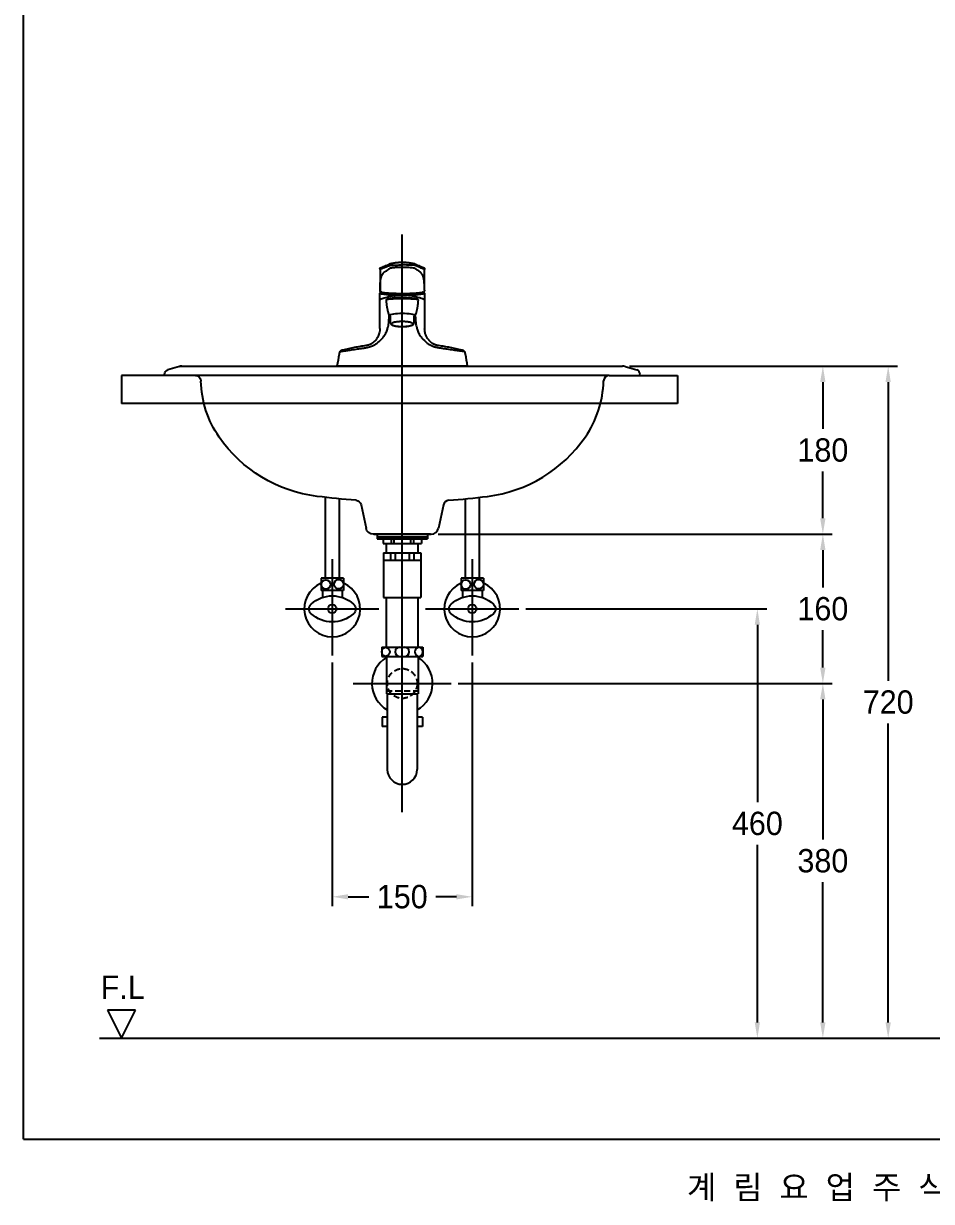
# Model space of a CAD drawing. Header units: millimetres. Extents: x 0 to 3800, y -67 to 2530.
# Drawn here: x 0 to 973, y -67 to 1195 of the extents above; entities that cross this region are included whole.
import ezdxf
from ezdxf.enums import TextEntityAlignment as Align
from ezdxf.lldxf.tags import DXFTag

# ---------------------------------------------------------------- set-up
doc = ezdxf.new("R2010")
doc.units = ezdxf.units.MM
doc.linetypes.add('DASHED2', pattern=[9.525, 6.35, -3.175])
for name, color, linetype in [('TEXT', 7, 'Continuous'), ('내부선 및 부속', 4, 'Continuous'), ('도각라인', 255, 'Continuous'), ('외형선', 3, 'Continuous'), ('점선', 6, 'DASHED2'), ('중심선', 1, 'DASHED'), ('치수선', 7, 'Continuous')]:
    doc.layers.add(name, color=color, linetype=linetype)
doc.styles.add('____', font='')
doc.styles.add('타이틀', font='H2GTRM.TTF', dxfattribs={"height": 25})
doc.styles.get('____').set_extended_font_data('굴림')
tags = doc.linetypes.add('DASHDOT', pattern=[70, 31, -13, 13, -13]).pattern_tags.tags
tags[10:11] = [DXFTag(74, 4), DXFTag(75, 0), DXFTag(340, '0'), DXFTag(46, 0.0), DXFTag(50, 0.0), DXFTag(44, 0.0), DXFTag(45, 0.0)]
tags[8:9] = [DXFTag(74, 4), DXFTag(75, 0), DXFTag(340, '0'), DXFTag(46, 0.0), DXFTag(50, 0.0), DXFTag(44, 0.0), DXFTag(45, 0.0)]
tags[6:7] = [DXFTag(74, 4), DXFTag(75, 0), DXFTag(340, '0'), DXFTag(46, 0.0), DXFTag(50, 0.0), DXFTag(44, 0.0), DXFTag(45, 0.0)]
tags[4:5] = [DXFTag(74, 4), DXFTag(75, 0), DXFTag(340, '0'), DXFTag(46, 0.0), DXFTag(50, 0.0), DXFTag(44, 0.0), DXFTag(45, 0.0)]
tags = doc.linetypes.add('DASHED', pattern=[25.72, 12.86, -12.86]).pattern_tags.tags
tags[6:7] = [DXFTag(74, 4), DXFTag(75, 0), DXFTag(340, '0'), DXFTag(46, 0.0), DXFTag(50, 0.0), DXFTag(44, 0.0), DXFTag(45, 0.0)]
tags[4:5] = [DXFTag(74, 4), DXFTag(75, 0), DXFTag(340, '0'), DXFTag(46, 0.0), DXFTag(50, 0.0), DXFTag(44, 0.0), DXFTag(45, 0.0)]
doc.dimstyles.new('MSADIM', dxfattribs={"dimtxt": 33, "dimasz": 17, "dimexe": 10, "dimexo": 7.5, "dimgap": 10, "dimtad": 0, "dimtih": 1, "dimtoh": 1, "dimdec": 0, "dimzin": 1, "dimdsep": 46, "dimtxsty": '____', "dimcen": 11.25, "dimadec": 0, "dimazin": 0, "dimtfac": 1, "dimtdec": 0, "dimtix": 1, "dimtmove": 0, "dimatfit": 3, "dimfxl": 1, "dimtolj": 1, "dimtzin": 1, "dimarcsym": 0})

# ---------------------------------------------------------------- blocks, each defined once
blk = doc.blocks.new('*D11')
at = {"layer": '치수선', "color": 0, "linetype": 'Continuous', "lineweight": -2, "transparency": 16777216}
for p, q in [((330.8, 510.5), (330.8, 249.5)), ((480.8, 510.5), (480.8, 249.5)), ((347.8, 259.5), (369.9, 259.5)), ((463.8, 259.5), (441.7, 259.5))]:
    blk.add_line(p, q, dxfattribs=at)
at = {"layer": '치수선', "color": 0, "linetype": 'Continuous', "transparency": 16777216}
for points in [[(347.8, 262.3), (347.8, 256.7), (330.8, 259.5)], [(463.8, 262.3), (463.8, 256.7), (480.8, 259.5)]]:
    blk.add_solid(points, dxfattribs=at)
at = {"layer": '치수선', "color": 0, "linetype": 'Continuous', "transparency": 16777216, "insert": (405.8, 259.5), "char_height": 25, "attachment_point": 5, "style": '____'}
blk.add_mtext('\\A1;150', dxfattribs=at)
blk = doc.blocks.new('*D12')
at = {"layer": '치수선', "color": 0, "linetype": 'Continuous', "lineweight": -2, "transparency": 16777216}
for p, q in [((649.4, 828), (866.5, 828)), ((856.5, 811), (856.5, 760.8)), ((856.5, 665), (856.5, 715.1)), ((444.3, 648), (866.5, 648))]:
    blk.add_line(p, q, dxfattribs=at)
at = {"layer": '치수선', "color": 0, "linetype": 'Continuous', "transparency": 16777216}
for points in [[(853.6, 811), (859.3, 811), (856.5, 828)], [(853.6, 665), (859.3, 665), (856.5, 648)]]:
    blk.add_solid(points, dxfattribs=at)
at = {"layer": '치수선', "color": 0, "linetype": 'Continuous', "transparency": 16777216, "insert": (856.5, 738), "char_height": 25, "attachment_point": 5, "style": '____'}
blk.add_mtext('\\A1;180', dxfattribs=at)
blk = doc.blocks.new('*D13')
at = {"layer": '치수선', "color": 0, "linetype": 'Continuous', "lineweight": -2, "transparency": 16777216}
for p, q in [((444.3, 648), (866.5, 648)), ((856.5, 631), (856.5, 590.8)), ((856.5, 505), (856.5, 545.1)), ((465.8, 488), (866.5, 488))]:
    blk.add_line(p, q, dxfattribs=at)
at = {"layer": '치수선', "color": 0, "linetype": 'Continuous', "transparency": 16777216}
for points in [[(853.6, 631), (859.3, 631), (856.5, 648)], [(853.6, 505), (859.3, 505), (856.5, 488)]]:
    blk.add_solid(points, dxfattribs=at)
at = {"layer": '치수선', "color": 0, "linetype": 'Continuous', "transparency": 16777216, "insert": (856.5, 568), "char_height": 25, "attachment_point": 5, "style": '____'}
blk.add_mtext('\\A1;160', dxfattribs=at)
blk = doc.blocks.new('*D14')
at = {"layer": '치수선', "color": 0, "linetype": 'Continuous', "lineweight": -2, "transparency": 16777216}
for p, q in [((465.8, 488), (866.5, 488)), ((856.5, 471), (856.5, 320.8)), ((856.5, 125), (856.5, 275.2)), ((839.8, 108), (866.5, 108))]:
    blk.add_line(p, q, dxfattribs=at)
at = {"layer": '치수선', "color": 0, "linetype": 'Continuous', "transparency": 16777216}
for points in [[(853.6, 471), (859.3, 471), (856.5, 488)], [(853.6, 125), (859.3, 125), (856.5, 108)]]:
    blk.add_solid(points, dxfattribs=at)
at = {"layer": '치수선', "color": 0, "linetype": 'Continuous', "transparency": 16777216, "insert": (856.5, 298), "char_height": 25, "attachment_point": 5, "style": '____'}
blk.add_mtext('\\A1;380', dxfattribs=at)
blk = doc.blocks.new('*D15')
at = {"layer": '치수선', "color": 0, "linetype": 'Continuous', "lineweight": -2, "transparency": 16777216}
for p, q in [((538.3, 568), (796.3, 568)), ((786.3, 551), (786.3, 360.8)), ((786.3, 125), (786.3, 315.1)), ((746.7, 108), (796.3, 108))]:
    blk.add_line(p, q, dxfattribs=at)
at = {"layer": '치수선', "color": 0, "linetype": 'Continuous', "transparency": 16777216}
for points in [[(783.5, 551), (789.1, 551), (786.3, 568)], [(783.5, 125), (789.1, 125), (786.3, 108)]]:
    blk.add_solid(points, dxfattribs=at)
at = {"layer": '치수선', "color": 0, "linetype": 'Continuous', "transparency": 16777216, "insert": (786.3, 338), "char_height": 25, "attachment_point": 5, "style": '____'}
blk.add_mtext('\\A1;460', dxfattribs=at)
blk = doc.blocks.new('*D18')
at = {"layer": '치수선', "color": 0, "linetype": 'Continuous', "lineweight": -2, "transparency": 16777216}
for p, q in [((649.4, 828), (936.5, 828)), ((926.5, 811), (926.5, 490.8)), ((926.5, 125), (926.5, 445.1)), ((934, 108), (936.5, 108))]:
    blk.add_line(p, q, dxfattribs=at)
at = {"layer": '치수선', "color": 0, "linetype": 'Continuous', "transparency": 16777216}
for points in [[(923.6, 811), (929.3, 811), (926.5, 828)], [(923.6, 125), (929.3, 125), (926.5, 108)]]:
    blk.add_solid(points, dxfattribs=at)
at = {"layer": '치수선', "color": 0, "linetype": 'Continuous', "transparency": 16777216, "insert": (926.5, 468), "char_height": 25, "attachment_point": 5, "style": '____'}
blk.add_mtext('\\A1;720', dxfattribs=at)

msp = doc.modelspace()

# ---------------------------------------------------------------- linework, layer by layer
at = {"layer": '내부선 및 부속', "linetype": 'Continuous'}
for p, q in [((393.3, 874.1), (393.3, 881.4)), ((418.3, 881.4), (418.3, 874.1)), ((405.8, 870.4), (405.8, 870.5)), ((335.8, 828), (475.8, 828)), ((151.5, 818), (105, 818)), ((105, 818), (105, 788)), ((627.5, 818), (152, 818)), ((627.5, 818), (659.6, 818)), ((659.5, 818), (700.8, 818)), ((700.8, 818), (700.8, 788)), ((700.8, 788), (105, 788)), ((323.3, 687.5), (323.3, 600.7)), ((338.3, 685.9), (338.3, 600.7)), ((473.3, 685.9), (473.3, 600.7)), ((488.3, 687.5), (488.3, 600.7)), ((378.8, 648), (378.8, 643)), ((378.8, 645), (432.8, 645)), ((432.8, 648), (432.8, 643)), ((378.8, 643), (432.8, 643)), ((385.3, 643), (385.3, 638)), ((385.3, 638), (426.3, 638)), ((388.8, 628), (388.8, 638)), ((393.8, 643), (393.8, 638)), ((396.8, 643), (396.8, 638)), ((414.8, 643), (414.8, 638)), ((417.8, 643), (417.8, 638)), ((422.8, 628), (422.8, 638)), ((426.3, 643), (426.3, 638)), ((385.8, 628), (385.8, 580)), ((385.8, 628), (425.8, 628)), ((385.8, 620), (425.8, 620)), ((393.3, 628), (393.3, 620)), ((398.3, 628), (398.3, 620)), ((413.3, 628), (413.3, 620)), ((418.3, 628), (418.3, 620)), ((425.8, 628), (425.8, 583.2)), ((318.8, 600.7), (318.8, 587.7)), ((342.8, 600.7), (318.8, 600.7)), ((342.8, 600.7), (342.8, 587.7)), ((468.8, 600.7), (468.8, 587.7)), ((492.8, 600.7), (468.8, 600.7)), ((492.8, 600.7), (492.8, 587.7)), ((342.8, 587.7), (318.8, 587.7)), ((320.3, 587.7), (320.3, 580.3)), ((341.3, 587.7), (341.3, 580.3)), ((425.8, 583.2), (425.8, 580)), ((492.8, 587.7), (468.8, 587.7)), ((470.3, 587.7), (470.3, 580.3)), ((491.3, 587.7), (491.3, 580.3)), ((385.8, 580), (425.8, 580)), ((388.8, 527), (388.8, 580)), ((422.8, 527), (422.8, 580)), ((383.8, 527), (427.8, 527)), ((383.8, 527), (383.8, 517)), ((427.8, 527), (427.8, 517)), ((383.8, 517), (427.8, 517)), ((388.8, 517), (388.8, 477)), ((422.8, 517), (422.8, 477)), ((388.8, 477), (422.8, 477)), ((389.8, 477), (389.8, 396)), ((421.8, 477), (421.8, 396)), ((384.1, 452), (384.1, 442)), ((389.8, 452), (384.1, 452)), ((389.8, 442), (384.1, 442)), ((427.6, 452), (421.8, 452)), ((427.6, 442), (421.8, 442)), ((427.6, 452), (427.6, 442))]:
    msp.add_line(p, q, dxfattribs=at)
msp.add_lwpolyline([(429.6, 909.3), (429.6, 908.6)], dxfattribs=at)
at = {"layer": '내부선 및 부속', "linetype": 'Continuous', "flags": 128}
for points in [[(308.1, 573.1, -0.388889), (353.5, 573.1)], [(458.1, 573.1, -0.388889), (503.5, 573.1)], [(308.1, 562.8, -0.44), (308.1, 573.1)], [(353.5, 573.1, -0.44), (353.5, 562.8)], [(458.1, 562.8, -0.44), (458.1, 573.1)], [(503.5, 573.1, -0.44), (503.5, 562.8)], [(353.5, 562.8, -0.388889), (308.1, 562.8)], [(503.5, 562.8, -0.388889), (458.1, 562.8)], [(388.1, 517, -0.859727), (388.1, 526.9)], [(388.1, 526.9, -0.859727), (388.1, 517)]]:
    msp.add_lwpolyline(points, format="xyb", dxfattribs=at)
at = {"layer": '내부선 및 부속', "linetype": 'Continuous'}
for centre, radius in [((323.9, 594.1), 5), ((337.8, 594.4), 5), ((473.9, 594.1), 5), ((487.8, 594.4), 5), ((330.8, 568), 4.5), ((480.8, 568), 4.5)]:
    msp.add_circle(centre, radius, dxfattribs=at)
for centre, radius, start, end in [((330.8, 568), 30, 113.5782, 66.4218), ((480.8, 568), 30, 113.5782, 66.4218), ((403.3, 522), 5, 90, 270), ((408.3, 522), 5, 270, 90), ((424.3, 522), 5, 98.6269, 261.3731), ((422.8, 522), 5, 278.6269, 81.3731), ((405.8, 488), 32.5, 121.5389, 240.5076), ((405.8, 488), 32.5, 299.4924, 58.4611), ((405.8, 396), 16, 180, 0)]:
    msp.add_arc(centre, radius, start, end, dxfattribs=at)
for points, knots in [([(382.4, 933.2), (382.5, 933.3), (382.7, 933.3), (383.1, 933.5), (383.7, 933.8), (385.1, 934.4), (387.1, 935.3), (389, 936.1), (390.3, 936.6), (390.8, 936.8), (391.1, 937), (391.4, 937.1), (391.7, 937.2)], [0, 0, 0, 0, 0.03125, 0.0625, 0.125, 0.25, 0.499999, 0.785712, 0.871426, 0.908163, 0.935718, 1, 1, 1, 1]), ([(386.7, 933.7), (387.9, 934.2), (389.2, 934.8), (390.6, 935.4), (390.8, 935.4), (391.1, 935.6), (391.2, 935.6), (391.9, 935.8), (392.8, 936), (395.5, 936.2), (397.3, 936.3), (401.3, 936.4), (403.6, 936.4), (405.8, 936.4)], [-1, -1, -1, -1, -0.5, -0.5, -0.4375, -0.4375, -0.375, -0.375, -0.25, -0.25, -0.125, -0.125, 0, 0, 0, 0]), ([(419.7, 937.3), (419.1, 937.5), (418, 937.7), (416.5, 938), (415.3, 938.3), (414.4, 938.4), (413.5, 938.5), (412.5, 938.7), (411.2, 938.8), (409.8, 938.9), (408.6, 939), (407.3, 939.1), (405.9, 939.1), (404.6, 939.1), (403.3, 939), (402.1, 938.9), (400.8, 938.8), (399.7, 938.7), (398.9, 938.6), (398.4, 938.6), (398, 938.5), (397.3, 938.4), (396.4, 938.3), (395.2, 938), (393.7, 937.7), (392.6, 937.5), (392, 937.3)], [0, 0, 0, 0, 0.066969, 0.121871, 0.16499, 0.196582, 0.219139, 0.260145, 0.308711, 0.357213, 0.402569, 0.447203, 0.495933, 0.54957, 0.586954, 0.629763, 0.680686, 0.729469, 0.748927, 0.763964, 0.777617, 0.800588, 0.834065, 0.87828, 0.933485, 1, 1, 1, 1]), ([(424.9, 933.7), (423.7, 934.2), (422.4, 934.8), (421, 935.4), (420.9, 935.4), (420.6, 935.6), (420.4, 935.6), (419.8, 935.8), (418.8, 936), (416.1, 936.2), (414.3, 936.3), (410.3, 936.4), (408.1, 936.4), (405.8, 936.4)], [0, 0, 0, 0, 0.499999, 0.499999, 0.562499, 0.562499, 0.624999, 0.624999, 0.75, 0.75, 0.875, 0.875, 1, 1, 1, 1]), ([(420, 937.2), (421.5, 936.5), (423.7, 935.6), (426.2, 934.5), (427.5, 934), (428.4, 933.6), (429, 933.3), (429.2, 933.2)], [0, 0, 0, 0, 0.499999, 0.699999, 0.819999, 0.910001, 1, 1, 1, 1]), ([(381.8, 931.4), (381.8, 931.5), (381.8, 931.6), (382, 931.6), (382, 931.6)], [0, 0, 0, 0, 0.732414, 1, 1, 1, 1]), ([(386.7, 933.7), (386.7, 933.7), (386.7, 933.7), (386.7, 933.7), (386.6, 933.6), (386.5, 933.6), (386.4, 933.5), (386.2, 933.5), (386.1, 933.4), (386, 933.4), (385.9, 933.3), (385.8, 933.3), (385.7, 933.2), (385.6, 933.2), (385.4, 933.1), (385.3, 933.1), (385.2, 933), (385.1, 933), (385, 932.9), (384.9, 932.9), (384.8, 932.8), (384.6, 932.8), (384.5, 932.7), (384.4, 932.7), (384.3, 932.6), (384.2, 932.6), (384.1, 932.5), (383.9, 932.5), (383.8, 932.4), (383.7, 932.4), (383.6, 932.3), (383.5, 932.3), (383.4, 932.2), (383.3, 932.2), (383.1, 932.1), (383, 932.1), (382.9, 932), (382.8, 932), (382.7, 931.9), (382.6, 931.9), (382.5, 931.8), (382.3, 931.8), (382.2, 931.7), (382.1, 931.7), (382, 931.7), (382, 931.6)], [0, 0, 0, 0, 0.000018, 0.000018, 0.024408, 0.048798, 0.073188, 0.097578, 0.121968, 0.146358, 0.170748, 0.195138, 0.219528, 0.243918, 0.268308, 0.292699, 0.317089, 0.341479, 0.365869, 0.390259, 0.414649, 0.439039, 0.463429, 0.487819, 0.512209, 0.536599, 0.560989, 0.585379, 0.60977, 0.63416, 0.65855, 0.68294, 0.70733, 0.73172, 0.75611, 0.7805, 0.80489, 0.82928, 0.85367, 0.87806, 0.90245, 0.926841, 0.951231, 0.975621, 1, 1, 1, 1]), ([(382.6, 920.5), (382.7, 920.9), (382.9, 922.3), (383.5, 924.5), (384.7, 926.9), (386.4, 928.7), (387.4, 929.4), (388, 929.7)], [0, 0, 0, 0, 0.047127, 0.170612, 0.370369, 0.646651, 1, 1, 1, 1]), ([(388, 929.7), (388.5, 930.1), (389.5, 930.7), (390.8, 931.7), (391.8, 932.3), (392.2, 932.6)], [-1, -1, -1, -1, -0.656742, -0.313471, 0, 0, 0, 0]), ([(405.8, 933.8), (405, 933.8), (404.1, 933.8), (402.5, 933.8), (401.7, 933.7), (400.1, 933.7), (399.3, 933.6), (397.9, 933.5), (397.2, 933.5), (396, 933.4), (395.4, 933.3), (394.4, 933.2), (393.9, 933.1), (393.2, 933), (392.9, 932.9), (392.6, 932.8), (392.5, 932.7), (392.4, 932.7), (392.4, 932.7), (392.3, 932.7), (392.3, 932.7), (392.3, 932.7)], [-1, -1, -1, -1, -0.870036, -0.870036, -0.740071, -0.740071, -0.610107, -0.610107, -0.480142, -0.480142, -0.350178, -0.350178, -0.220214, -0.220214, -0.090249, -0.090249, -0.025267, -0.025267, -0.009022, -0.009022, 0, 0, 0, 0]), ([(419.3, 932.7), (418.8, 933), (417.2, 933.3), (412.3, 933.7), (409.1, 933.8), (405.8, 933.8)], [-1, -1, -1, -1, -0.5, -0.5, 0, 0, 0, 0]), ([(423.6, 929.7), (423.3, 929.9), (423, 930.2), (422.1, 930.8), (421.5, 931.1), (420.7, 931.7), (420.4, 931.9), (420, 932.2), (419.9, 932.3), (419.7, 932.4), (419.6, 932.5), (419.5, 932.5), (419.4, 932.6), (419.4, 932.6), (419.4, 932.6), (419.4, 932.6), (419.3, 932.6), (419.3, 932.7), (419.3, 932.7), (419.3, 932.7)], [0, 0, 0, 0, 0.224228, 0.224228, 0.612114, 0.612114, 0.806057, 0.806057, 0.903028, 0.903028, 0.951514, 0.951514, 0.975757, 0.975757, 0.987879, 0.987879, 0.993939, 0.993939, 1, 1, 1, 1]), ([(429.6, 909.3), (429.6, 909.3), (429.6, 909.3), (429.6, 909.8), (429.6, 910.7), (429.6, 912.1), (429.6, 913.5), (429.6, 914.9), (429.5, 916.2), (429.4, 917.5), (429.3, 918.7), (429.2, 919.8), (429, 920.8), (428.8, 921.8), (428.6, 922.6), (428.4, 923.4), (428.2, 924), (428, 924.7), (427.7, 925.2), (427.5, 925.7), (427.3, 926.2), (427, 926.6), (426.8, 926.9), (426.5, 927.3), (426.3, 927.6), (426, 927.8), (425.8, 928.1), (425.6, 928.3), (425.3, 928.5), (425.1, 928.7), (424.9, 928.9), (424.6, 929), (424.4, 929.2), (424.2, 929.3), (424, 929.5), (423.8, 929.6), (423.7, 929.7), (423.6, 929.7)], [0, 0, 0, 0, 0.000004, 0.000004, 0.030307, 0.06061, 0.090913, 0.121216, 0.15152, 0.181823, 0.212126, 0.242429, 0.272732, 0.303036, 0.333339, 0.363642, 0.393945, 0.424248, 0.454552, 0.484855, 0.515158, 0.545461, 0.575765, 0.606068, 0.636371, 0.666674, 0.696977, 0.727281, 0.757584, 0.787887, 0.81819, 0.848493, 0.878797, 0.9091, 0.939403, 0.969706, 1, 1, 1, 1]), ([(429.6, 931.6), (429.2, 931.8), (428.8, 932), (428.1, 932.3), (427.7, 932.5), (426.5, 933), (425.7, 933.3), (424.9, 933.7)], [0, 0, 0, 0, 0.249998, 0.249998, 0.5, 0.5, 1, 1, 1, 1]), ([(429.9, 931.4), (429.9, 931.5), (429.8, 931.5), (429.8, 931.6), (429.6, 931.6)], [0, 0, 0, 0, 0.182045, 1, 1, 1, 1]), ([(382, 909.2), (382, 911.3), (382, 913.4), (382.2, 917.3), (382.4, 919.1), (382.6, 920.5)], [0, 0, 0, 0, 0.5, 0.5, 1, 1, 1, 1]), ([(384, 907.2), (383.9, 907.2), (383.8, 907.2), (382.4, 906.9), (381.8, 906.6), (381.8, 906.3), (381.8, 906.2), (381.9, 906.2)], [0, 0, 0, 0, 0.075115, 0.075115, 0.839439, 0.839439, 1, 1, 1, 1]), ([(381.9, 906.2), (382, 906.1), (382.1, 906), (382.6, 905.8), (383.1, 905.7), (384.3, 905.4), (385, 905.3), (386.8, 905.1), (387.8, 905), (391.1, 904.7), (393.8, 904.5), (399.6, 904.3), (402.7, 904.3), (407.4, 904.3), (409, 904.3), (412, 904.3), (413.5, 904.4), (416.4, 904.5), (417.8, 904.5), (420.4, 904.7), (421.6, 904.8), (423.9, 905), (424.9, 905.1), (426.6, 905.3), (427.4, 905.4), (428.6, 905.7), (429, 905.8), (429.5, 906), (429.7, 906.1), (429.7, 906.2)], [0, 0, 0, 0, 0.038278, 0.038278, 0.104289, 0.104289, 0.1703, 0.1703, 0.236312, 0.236312, 0.368335, 0.368335, 0.500358, 0.500358, 0.566369, 0.566369, 0.632381, 0.632381, 0.698392, 0.698392, 0.764404, 0.764404, 0.830415, 0.830415, 0.896427, 0.896427, 0.962438, 0.962438, 1, 1, 1, 1]), ([(429.7, 898.8), (429.6, 899), (429.2, 899.4), (427.5, 900.2), (425.1, 901), (421.1, 902), (415, 903.4), (407.3, 904.4), (401.2, 904), (395.4, 903.1), (389.1, 901.7), (384.6, 900.4), (382.8, 899.5), (382.1, 899.1), (382, 898.9), (381.9, 898.8)], [-1, -1, -1, -1, -0.943803, -0.874413, -0.803145, -0.749362, -0.624758, -0.50038, -0.437674, -0.375161, -0.250318, -0.125632, -0.063054, -0.030562, 0, 0, 0, 0]), ([(382.5, 907.8), (382.6, 907.7), (382.8, 907.6), (383.3, 907.4), (383.8, 907.2), (384.4, 907.1), (385, 907), (385.8, 906.9), (387.1, 906.7), (388.8, 906.6), (390.7, 906.4), (392.8, 906.3), (395.1, 906.1), (397.5, 906.1), (400.1, 906), (402.6, 905.9), (405.3, 905.9), (407.9, 905.9), (410.5, 906), (413.1, 906), (415.6, 906.1), (417.9, 906.2), (420.1, 906.3), (422.1, 906.5), (423.9, 906.7), (425.1, 906.8), (425.9, 906.9), (426.4, 907), (426.9, 907.1), (427.3, 907.1), (427.8, 907.3), (428.4, 907.4), (428.8, 907.6), (429.1, 907.7), (429.2, 907.8)], [0, 0, 0, 0, 0.025837, 0.052885, 0.075395, 0.096186, 0.116647, 0.136713, 0.176112, 0.215595, 0.255213, 0.294568, 0.334035, 0.37366, 0.412993, 0.45244, 0.492079, 0.531411, 0.570842, 0.610458, 0.649848, 0.689354, 0.728869, 0.768257, 0.807779, 0.84721, 0.861678, 0.875902, 0.889899, 0.905154, 0.924326, 0.947563, 0.974811, 1, 1, 1, 1]), ([(421.8, 899.7), (421.3, 899.8), (420.4, 900), (419.2, 900.3), (418.3, 900.5), (417.6, 900.6), (416.6, 900.7), (415.3, 900.9), (413.7, 901.1), (412.2, 901.3), (410.6, 901.4), (408.9, 901.5), (407.1, 901.6), (405.4, 901.6), (404.1, 901.6), (402.9, 901.5), (401.9, 901.5), (400.9, 901.4), (399.7, 901.3), (398.5, 901.2), (397.4, 901.1), (396.5, 901), (395.8, 900.9), (395, 900.7), (394.1, 900.6), (392.9, 900.4), (391.4, 900.1), (390.4, 899.8), (389.9, 899.7)], [0, 0, 0, 0, 0.044632, 0.084712, 0.114728, 0.13513, 0.153139, 0.209918, 0.257967, 0.299492, 0.346587, 0.404053, 0.468531, 0.510798, 0.554848, 0.592094, 0.621555, 0.649944, 0.684591, 0.731969, 0.765248, 0.789022, 0.811147, 0.835578, 0.862504, 0.899524, 0.947127, 1, 1, 1, 1]), ([(390.3, 899.8), (390.4, 899.8), (390.8, 899.9), (391.5, 900), (392.2, 900), (393, 900.1), (393.8, 900.2), (394.5, 900.2), (395.1, 900.3), (395.6, 900.3), (397.8, 900.4), (401.2, 900.5), (405.7, 900.5), (410.1, 900.5), (413.8, 900.4), (416.9, 900.2), (419.1, 900.1), (420.7, 899.9), (421.3, 899.8), (421.4, 899.8)], [0, 0, 0, 0, 0.032912, 0.071006, 0.105631, 0.136814, 0.164564, 0.188879, 0.209763, 0.227222, 0.241264, 0.411879, 0.497391, 0.57456, 0.736526, 0.790602, 0.868576, 0.970469, 1, 1, 1, 1]), ([(429.7, 906.2), (429.8, 906.2), (429.8, 906.3), (429.8, 906.6), (429.2, 906.9), (427.8, 907.2), (427.7, 907.2), (427.6, 907.2)], [0, 0, 0, 0, 0.164418, 0.164418, 0.927414, 0.927414, 1, 1, 1, 1]), ([(429.2, 907.8), (429.2, 907.8), (429.3, 907.8), (429.5, 908.1), (429.6, 908.4), (429.6, 908.6)], [0, 0, 0, 0, 0.221414, 0.221414, 1, 1, 1, 1]), ([(429.7, 898.8), (429.7, 898.8), (429.7, 898.8), (429.7, 898.7), (429.7, 898.7), (429.7, 898.7), (429.7, 898.7)], [0, 0, 0, 0, 0.206754, 0.438245, 0.720609, 1, 1, 1, 1]), ([(419.8, 882.6), (419.8, 882.7), (419.8, 882.8), (419.4, 882.9), (418.2, 883.2), (414.3, 883.9), (405.8, 884.6), (397.4, 883.9), (393.4, 883.3), (392.2, 882.9), (391.9, 882.8), (391.8, 882.7), (391.8, 882.6)], [-1, -1, -1, -1, -0.971877, -0.936755, -0.873944, -0.748539, -0.500033, -0.251892, -0.126651, -0.063532, -0.027909, 0, 0, 0, 0]), ([(367.2, 847.9), (367.9, 848), (369.5, 848.3), (371.7, 848.9), (374.2, 849.9), (376.9, 851.3), (380.6, 853.8), (383.1, 856.3), (384.8, 858.2), (385.4, 859), (386.5, 860.4), (388.1, 863.2), (389.7, 866.8), (390.6, 870.2), (391.1, 872.4), (391.3, 873.8), (391.4, 874.4), (391.4, 874.8)], [0, 0, 0, 0, 0.040778, 0.082578, 0.12533, 0.184727, 0.250324, 0.375323, 0.387811, 0.406602, 0.437997, 0.500578, 0.620976, 0.74977, 0.874561, 0.930141, 1, 1, 1, 1]), ([(393.3, 874.1), (393.3, 874), (393.3, 873.8), (393.4, 873.5), (393.6, 873.1), (393.9, 872.8), (394.3, 872.5), (394.7, 872.2), (395.3, 871.9), (396, 871.6), (396.8, 871.4), (397.7, 871.2), (398.6, 871), (399.6, 870.9), (400.6, 870.7), (401.7, 870.6), (402.8, 870.5), (403.9, 870.5), (404.9, 870.5), (405.6, 870.4), (405.8, 870.4)], [0, 0, 0, 0, 0.021022, 0.063347, 0.106004, 0.151989, 0.204422, 0.265513, 0.332751, 0.399542, 0.464481, 0.528085, 0.590824, 0.652997, 0.714792, 0.77633, 0.837693, 0.898939, 0.960114, 1, 1, 1, 1]), ([(405.8, 870.4), (406, 870.4), (406.6, 870.4), (407.6, 870.5), (408.7, 870.5), (409.8, 870.6), (410.9, 870.7), (411.9, 870.8), (412.9, 871), (413.8, 871.2), (414.7, 871.4), (415.4, 871.6), (416.1, 871.8), (416.8, 872.1), (417.3, 872.4), (417.7, 872.8), (418, 873.1), (418.2, 873.5), (418.3, 873.8), (418.3, 874), (418.3, 874.1)], [0, 0, 0, 0, 0.03216, 0.093309, 0.154497, 0.215742, 0.27708, 0.338559, 0.40024, 0.462211, 0.5246, 0.587601, 0.651523, 0.716856, 0.784287, 0.842861, 0.892186, 0.93599, 0.977075, 1, 1, 1, 1]), ([(420.2, 874.8), (420.3, 874.4), (420.3, 873.8), (420.6, 872.4), (421, 870.3), (421.9, 866.8), (423.5, 863.2), (425.2, 860.4), (426.2, 859), (426.8, 858.2), (428.5, 856.3), (431, 853.8), (434.7, 851.3), (437.8, 849.7), (441, 848.5), (443.3, 848.1), (444.4, 847.9)], [0, 0, 0, 0, 0.069876, 0.124866, 0.24934, 0.374583, 0.499676, 0.562076, 0.593194, 0.61102, 0.624427, 0.749511, 0.815093, 0.874543, 0.938402, 1, 1, 1, 1]), ([(381.8, 868.4), (381.8, 867.5), (381.7, 865.8), (381.2, 863.4), (380.5, 861.2), (379.6, 859.4), (378.8, 857.9), (377.9, 856.6), (377.1, 855.7), (376.4, 854.9), (375.7, 854.3), (375.1, 853.7), (374.5, 853.2), (373.9, 852.7), (373.4, 852.4), (373, 852.1), (372.6, 851.9), (372.2, 851.6), (371.7, 851.4), (371.4, 851.2), (371.2, 851.2), (371.1, 851.1)], [0, 0, 0, 0, 0.099412, 0.192409, 0.277434, 0.353309, 0.419221, 0.474707, 0.521984, 0.562533, 0.59633, 0.626297, 0.660797, 0.700585, 0.723427, 0.749593, 0.779593, 0.81384, 0.866712, 0.928556, 1, 1, 1, 1]), ([(381.9, 868.4), (381.8, 868.4), (381.8, 868.4), (381.9, 868.5), (381.9, 868.5)], [0, 0, 0, 0, 0.317001, 1, 1, 1, 1]), ([(429.7, 868.5), (429.8, 868.5), (429.8, 868.4), (429.8, 868.4), (429.8, 868.4)], [0, 0, 0, 0, 0.682727, 1, 1, 1, 1]), ([(440.5, 851.1), (440.4, 851.2), (440.3, 851.2), (439.9, 851.4), (439.4, 851.6), (439, 851.9), (438.3, 852.3), (437.6, 852.8), (436.8, 853.4), (436.2, 854), (435.6, 854.5), (435.1, 855.1), (434.4, 855.8), (433.7, 856.7), (432.9, 857.8), (432.1, 859.1), (431.4, 860.6), (430.8, 862.3), (430.2, 864.1), (429.9, 866.2), (429.8, 867.7), (429.8, 868.4)], [0, 0, 0, 0, 0.07756, 0.142424, 0.195449, 0.238772, 0.278793, 0.318109, 0.357903, 0.395236, 0.423042, 0.449479, 0.483299, 0.527863, 0.583065, 0.637016, 0.697906, 0.765319, 0.838674, 0.917212, 1, 1, 1, 1]), ([(339, 843.5), (342.3, 844.3), (343, 844.4), (344.3, 844.5), (346, 844.7), (348.3, 845), (351.3, 845.5), (354.5, 846), (358, 846.5), (361.6, 847.1), (364.2, 847.4), (365.4, 847.6)], [0, 0, 0, 0, 0.082619, 0.165943, 0.250778, 0.37551, 0.501842, 0.628649, 0.752756, 0.878681, 1, 1, 1, 1]), ([(366.8, 850), (364.7, 849.7), (360.6, 849.1), (354.3, 847.9), (348.2, 846.7), (344.1, 845.7), (342, 845.2)], [0, 0, 0, 0, 0.249583, 0.499442, 0.749581, 1, 1, 1, 1]), ([(469.6, 845.2), (467.6, 845.7), (463.5, 846.7), (457.3, 847.9), (451.1, 849.1), (446.9, 849.7), (444.8, 850)], [0, 0, 0, 0, 0.250423, 0.500563, 0.750421, 1, 1, 1, 1]), ([(446.2, 847.6), (446.8, 847.5), (448.1, 847.4), (449.9, 847.1), (451.8, 846.8), (454.2, 846.4), (457.1, 846), (460.4, 845.5), (463.3, 845), (465.9, 844.7), (468.1, 844.4), (469.1, 844.3), (472.2, 844)], [0, 0, 0, 0, 0.060417, 0.121583, 0.183923, 0.247835, 0.37199, 0.499042, 0.625317, 0.750071, 0.876288, 1, 1, 1, 1]), ([(338.3, 841.8), (338.2, 841.4), (338.2, 841.1), (337.3, 836.5), (336.6, 832.2), (335.8, 828)], [-1, -1, -1, -1, -0.921788, -0.921788, 0, 0, 0, 0]), ([(475.8, 828), (475, 832.2), (474.3, 836.5), (473.5, 841.1), (473.4, 841.4), (473.3, 841.8)], [-1, -1, -1, -1, -0.07821, -0.07821, 0, 0, 0, 0])]:
    msp.add_open_spline(points, degree=3, knots=knots, dxfattribs=at)
for points, degree in [([(392.1, 937.3), (391.8, 937.3), (391.6, 937.2)], 2), ([(420.1, 937.2), (419.8, 937.3), (419.6, 937.3)], 2), ([(381.8, 932.5), (381.9, 933.1), (382.3, 933.2)], 2), ([(381.8, 932.5), (381.8, 932), (381.8, 931.4)], 2), ([(382, 931.6), (382, 924.2), (382, 916.7), (382, 909.2)], 3), ([(382.3, 933.2), (382.3, 933.2), (382.3, 933.2), (382.3, 933.2), (382.4, 933.2), (382.4, 933.2)], 5), ([(392.2, 932.6), (392.2, 932.6), (392.2, 932.6), (392.3, 932.6), (392.3, 932.6), (392.3, 932.7)], 5), ([(392.3, 932.7), (392.3, 932.7), (392.3, 932.7), (392.3, 932.6)], 3), ([(392.3, 932.6), (392.3, 932.7), (392.3, 932.7)], 2), ([(429.2, 933.2), (429.3, 933.2), (429.3, 933.2), (429.3, 933.2), (429.3, 933.2), (429.3, 933.2)], 5), ([(429.8, 932.6), (429.7, 933), (429.3, 933.2)], 2), ([(429.6, 909.3), (429.6, 916.8), (429.6, 924.2), (429.6, 931.6)], 3), ([(429.9, 931.4), (429.9, 932), (429.9, 932.5)], 2), ([(382, 909.2), (382, 909), (382, 908.8), (382, 908.6)], 3), ([(381.9, 898.8), (381.9, 902.5), (381.9, 906.2)], 2), ([(381.9, 894.4), (381.9, 896.6), (381.9, 898.8)], 2), ([(385.9, 906.9), (385.9, 906.7), (385.9, 906.5), (385.8, 906.4)], 3), ([(391.8, 882.6), (389.2, 890.6), (388.9, 899)], 2), ([(389.7, 899.7), (389.3, 899.6), (389.1, 899.5)], 2), ([(389.1, 899.5), (389.1, 899.4), (389.1, 899.4)], 2), ([(389.7, 899.7), (389.8, 899.7), (389.8, 899.7), (389.9, 899.7)], 3), ([(422.7, 899), (422.4, 890.6), (419.8, 882.6)], 2), ([(421.8, 899.7), (421.8, 899.7), (421.8, 899.7), (421.9, 899.7)], 3), ([(422.5, 899.5), (422.3, 899.6), (421.8, 899.7)], 2), ([(422.5, 899.5), (422.6, 899.4), (422.7, 899.2), (422.7, 899)], 3), ([(422.5, 899.4), (422.5, 899.4), (422.5, 899.5)], 2), ([(422.5, 899.4), (422.7, 899.3), (422.8, 899.1), (422.7, 899)], 3), ([(422.7, 899), (422.7, 899), (422.7, 899)], 2), ([(425.8, 906.4), (425.8, 906.5), (425.7, 906.7), (425.7, 906.9)], 3), ([(429.2, 907.8), (429.2, 907.8), (429.2, 907.8)], 2), ([(429.7, 906.2), (429.7, 902.5), (429.7, 898.8)], 2), ([(429.7, 898.7), (429.7, 896.5), (429.7, 894.4)], 2), ([(381.9, 876.4), (381.9, 885.4), (381.9, 894.3)], 2), ([(429.7, 894.4), (429.7, 885.4), (429.7, 876.4)], 2), ([(381.9, 868.5), (381.9, 872.5), (381.9, 876.4)], 2), ([(391.4, 874.8), (391.5, 877.2), (391.6, 878.9), (391.7, 880.6)], 3), ([(391.7, 880.6), (391.7, 881.2), (391.8, 881.8), (391.8, 882.4)], 3), ([(391.8, 882.6), (392.1, 881.9), (392.9, 881.4), (393.7, 881.4)], 3), ([(391.8, 882.4), (391.8, 882.5), (391.8, 882.6), (391.8, 882.6)], 3), ([(419.8, 882.6), (419.5, 881.9), (418.8, 881.4), (418, 881.4)], 3), ([(419.9, 880.6), (419.9, 881.2), (419.9, 881.8), (419.8, 882.4)], 3), ([(419.9, 880.6), (420, 878.9), (420.1, 877.2), (420.2, 874.8)], 3), ([(429.7, 876.4), (429.7, 872.5), (429.7, 868.5)], 2), ([(365.4, 847.6), (366, 847.7), (366.6, 847.8), (367.2, 847.9)], 3), ([(444.4, 847.9), (445, 847.8), (445.6, 847.7), (446.2, 847.6)], 3), ([(338.3, 842), (338.3, 841.9), (338.3, 841.8)], 2), ([(342, 845.2), (341.6, 845.1), (341.1, 845)], 2), ([(470.5, 845), (470.1, 845.1), (469.6, 845.2)], 2), ([(473.3, 841.8), (473.3, 841.9), (473.3, 842)], 2)]:
    msp.add_open_spline(points, degree=degree, dxfattribs=at)
for points, weights, knots in [([(429.8, 932.7), (429.8, 932.6), (429.9, 932.6), (429.9, 932.6), (429.9, 932.5)], [0.935379924268, 0.963021278196, 1, 0.980312307188, 0.963271348567], [-6.4815035, -6.4815035, -6.4815035, -6.2831853, -6.2831853, -6.1775995, -6.1775995, -6.1775995]), ([(405.8, 904.6), (425.8, 904.6), (425.8, 906.3), (425.8, 906.4), (425.8, 906.4)], [0.9999999912, 0.707106785586, 1, 0.996797641794, 0.993665309778], [1.570796, 1.570796, 1.570796, 3.141593, 3.141593, 3.158767, 3.158767, 3.158767]), ([(405.8, 875.8), (394.3, 875.8), (394.3, 873.1), (394.3, 870.5), (405.8, 870.5)], [1, 0.707106781187, 1, 0.707106781187, 1], [1.570796, 1.570796, 1.570796, 3.141593, 3.141593, 4.712389, 4.712389, 4.712389]), ([(405.8, 870.5), (417.3, 870.5), (417.3, 873.1), (417.3, 875.8), (405.8, 875.8)], [1, 0.707106781187, 1, 0.707106781187, 1], [4.712389, 4.712389, 4.712389, 6.283185, 6.283185, 7.853982, 7.853982, 7.853982]), ([(371.1, 851.1), (371.1, 851.1), (371.1, 851.1), (369, 850.3), (366.8, 850)], [0.99999269032, 0.999996345114, 1, 0.952972874632, 0.921047160825], [-3.1416399, -3.1416399, -3.1416399, -3.1416203, -3.1416203, -2.8893844, -2.8893844, -2.8893844])]:
    msp.add_rational_spline(points, weights, degree=2, knots=knots, dxfattribs=at)
for points, weights in [([(382.5, 907.8), (382, 908), (382, 908.6)], [0.868590026589, 0.814209842765, 0.999987082565]), ([(385.8, 906.4), (385.8, 906.4), (385.8, 906.3)], [0.993665449998, 0.996797713471, 1]), ([(385.8, 906.3), (385.8, 904.6), (405.8, 904.6)], [1, 0.707106779201, 1.00000000397]), ([(388.9, 899), (388.9, 899.4), (389.2, 899.5)], [1, 0.780089129181, 0.952505122166]), ([(389.1, 899.4), (389.1, 899.5), (389.2, 899.5)], [0.899933583735, 0.912585813372, 0.932584216883]), ([(444.8, 850), (442.6, 850.3), (440.5, 851.1)], [0.920943492559, 0.952889099921, 0.999978204621]), ([(341.1, 845), (338.7, 844.4), (338.3, 842)], [1, 0.838193261846, 1]), ([(473.3, 842), (472.9, 844.4), (470.5, 845)], [1, 0.838193261744, 1])]:
    msp.add_rational_spline(points, weights, degree=2, dxfattribs=at)
at = {"layer": '도각라인', "color": 7}
for q in [(0, 2530), (1800, 0)]:
    msp.add_line((0, 0), q, dxfattribs=at)
at = {"layer": '외형선', "linetype": 'Continuous'}
for p, q in [((167, 827.6), (154.6, 824)), ((169.7, 828), (641.9, 828)), ((475.8, 828), (335.8, 828)), ((644.7, 827.6), (657, 824)), ((151, 818.5), (151, 819.2)), ((151.5, 818), (151.5, 818)), ((151.7, 818), (151.5, 818)), ((152, 818), (151.7, 818)), ((659.6, 818), (659.5, 818)), ((361.7, 679.5), (367, 654.3)), ((449.9, 679.5), (444.6, 654.3)), ((405.8, 648), (374.8, 648)), ((375.4, 648), (405.8, 648)), ((378.8, 648), (432.8, 648)), ((405.8, 648), (436.8, 648)), ((436.2, 648), (405.8, 648)), ((119.8, 138), (89.8, 138)), ((89.8, 138), (104.8, 108)), ((104.8, 108), (119.8, 138)), ((81.3, 108), (1583.3, 108))]:
    msp.add_line(p, q, dxfattribs=at)
at = {"layer": '외형선', "linetype": 'Continuous', "flags": 128}
for points in [[(151, 819.2, -0.335386), (154.6, 824)], [(167, 827.6, -0.070325), (169.7, 828)], [(151.5, 818, -0.414214), (151, 818.5)], [(184.1, 818, -0.407469), (190.1, 812.1)], [(209.6, 752.1, -0.14637), (190.1, 812.1)], [(660.6, 818.9, -0.396853), (659.6, 818)], [(314.6, 688.5, -0.214061), (209.6, 752.1)], [(356.3, 684.3, -0.010485), (314.6, 688.5)], [(356.3, 684.3, -0.332515), (361.7, 679.5)], [(374.8, 648, -0.355135), (367, 654.3)]]:
    msp.add_lwpolyline(points, format="xyb", dxfattribs=at)
at = {"layer": '외형선', "linetype": 'Continuous'}
for centre, radius, start, end in [((169.7, 818), 10, 90, 106.0908), ((641.9, 818), 10, 73.9092, 90), ((655.6, 819.2), 5, 356.5833, 73.9092), ((511.5, 814.7), 110, 325.3687, 358.6776), ((627.5, 812), 6, 90, 178.6776), ((478.6, 837.4), 150, 277.0389, 325.3687), ((455.8, 678.3), 6, 94.636, 168.2069), ((374.5, 1681), 1000, 274.636, 277.0389), ((436.8, 656), 8, 270, 348.2069)]:
    msp.add_arc(centre, radius, start, end, dxfattribs=at)
msp.add_point((659.6, 818), dxfattribs=at)
at = {"layer": '점선'}
msp.add_line((388.8, 480), (422.8, 480), dxfattribs=at)
msp.add_circle((405.8, 488), 16, dxfattribs=at)
at = {"layer": '중심선', "linetype": 'DASHDOT'}
for p, q in [((405.8, 350), (405.8, 969.1)), ((330.8, 621.4), (330.8, 518)), ((480.8, 621.4), (480.8, 518)), ((280.8, 568), (380.8, 568)), ((430.8, 568), (530.8, 568)), ((353.3, 488), (458.3, 488))]:
    msp.add_line(p, q, dxfattribs=at)

# ---------------------------------------------------------------- texts
at = {"layer": 'TEXT', "style": '타이틀'}
msp.add_text('F.L', height=25, dxfattribs=at).set_placement((106.3, 162.6), align=Align.MIDDLE)
msp.add_text('계  림  요  업  주  식  회  사', height=25, dxfattribs=at).set_placement((900, -51.7), align=Align.MIDDLE_CENTER)

# ---------------------------------------------------------------- dimensions: what is measured, and where the dimension line sits
at = {"layer": '치수선', "linetype": 'Continuous'}
for base, p1, p2, picture, middle in [((856.5, 648), (641.9, 828), (436.8, 648), '*D12', (856.5, 738)), ((926.5, 828), (926.5, 108), (641.9, 828), '*D18', (926.5, 468)), ((856.5, 648), (458.3, 488), (436.8, 648), '*D13', (856.5, 568)), ((856.5, 108), (458.3, 488), (832.3, 108), '*D14', (856.5, 298))]:
    dim = msp.add_linear_dim(base=base, p1=p1, p2=p2, angle=90, dimstyle='MSADIM', override={"dimtxt": 25}, dxfattribs=at)
    dim.commit()
    dim.dimension.update_dxf_attribs({"geometry": picture, "text_midpoint": middle})
dim = msp.add_linear_dim(base=(786.3, 108), p1=(530.8, 568), p2=(739.2, 108), angle=90, dimstyle='MSADIM', override={"dimtxt": 25}, dxfattribs=at)
dim.commit()
dim.dimension.update_dxf_attribs({"geometry": '*D15', "text_midpoint": (786.3, 338), "dimtype": 160})
dim = msp.add_linear_dim(base=(480.8, 259.5), p1=(330.8, 518), p2=(480.8, 518), dimstyle='MSADIM', override={"dimtxt": 25}, dxfattribs=at)
dim.commit()
dim.dimension.update_dxf_attribs({"geometry": '*D11', "text_midpoint": (405.8, 259.5), "dimtype": 160})

doc.saveas('drawing.dxf')
